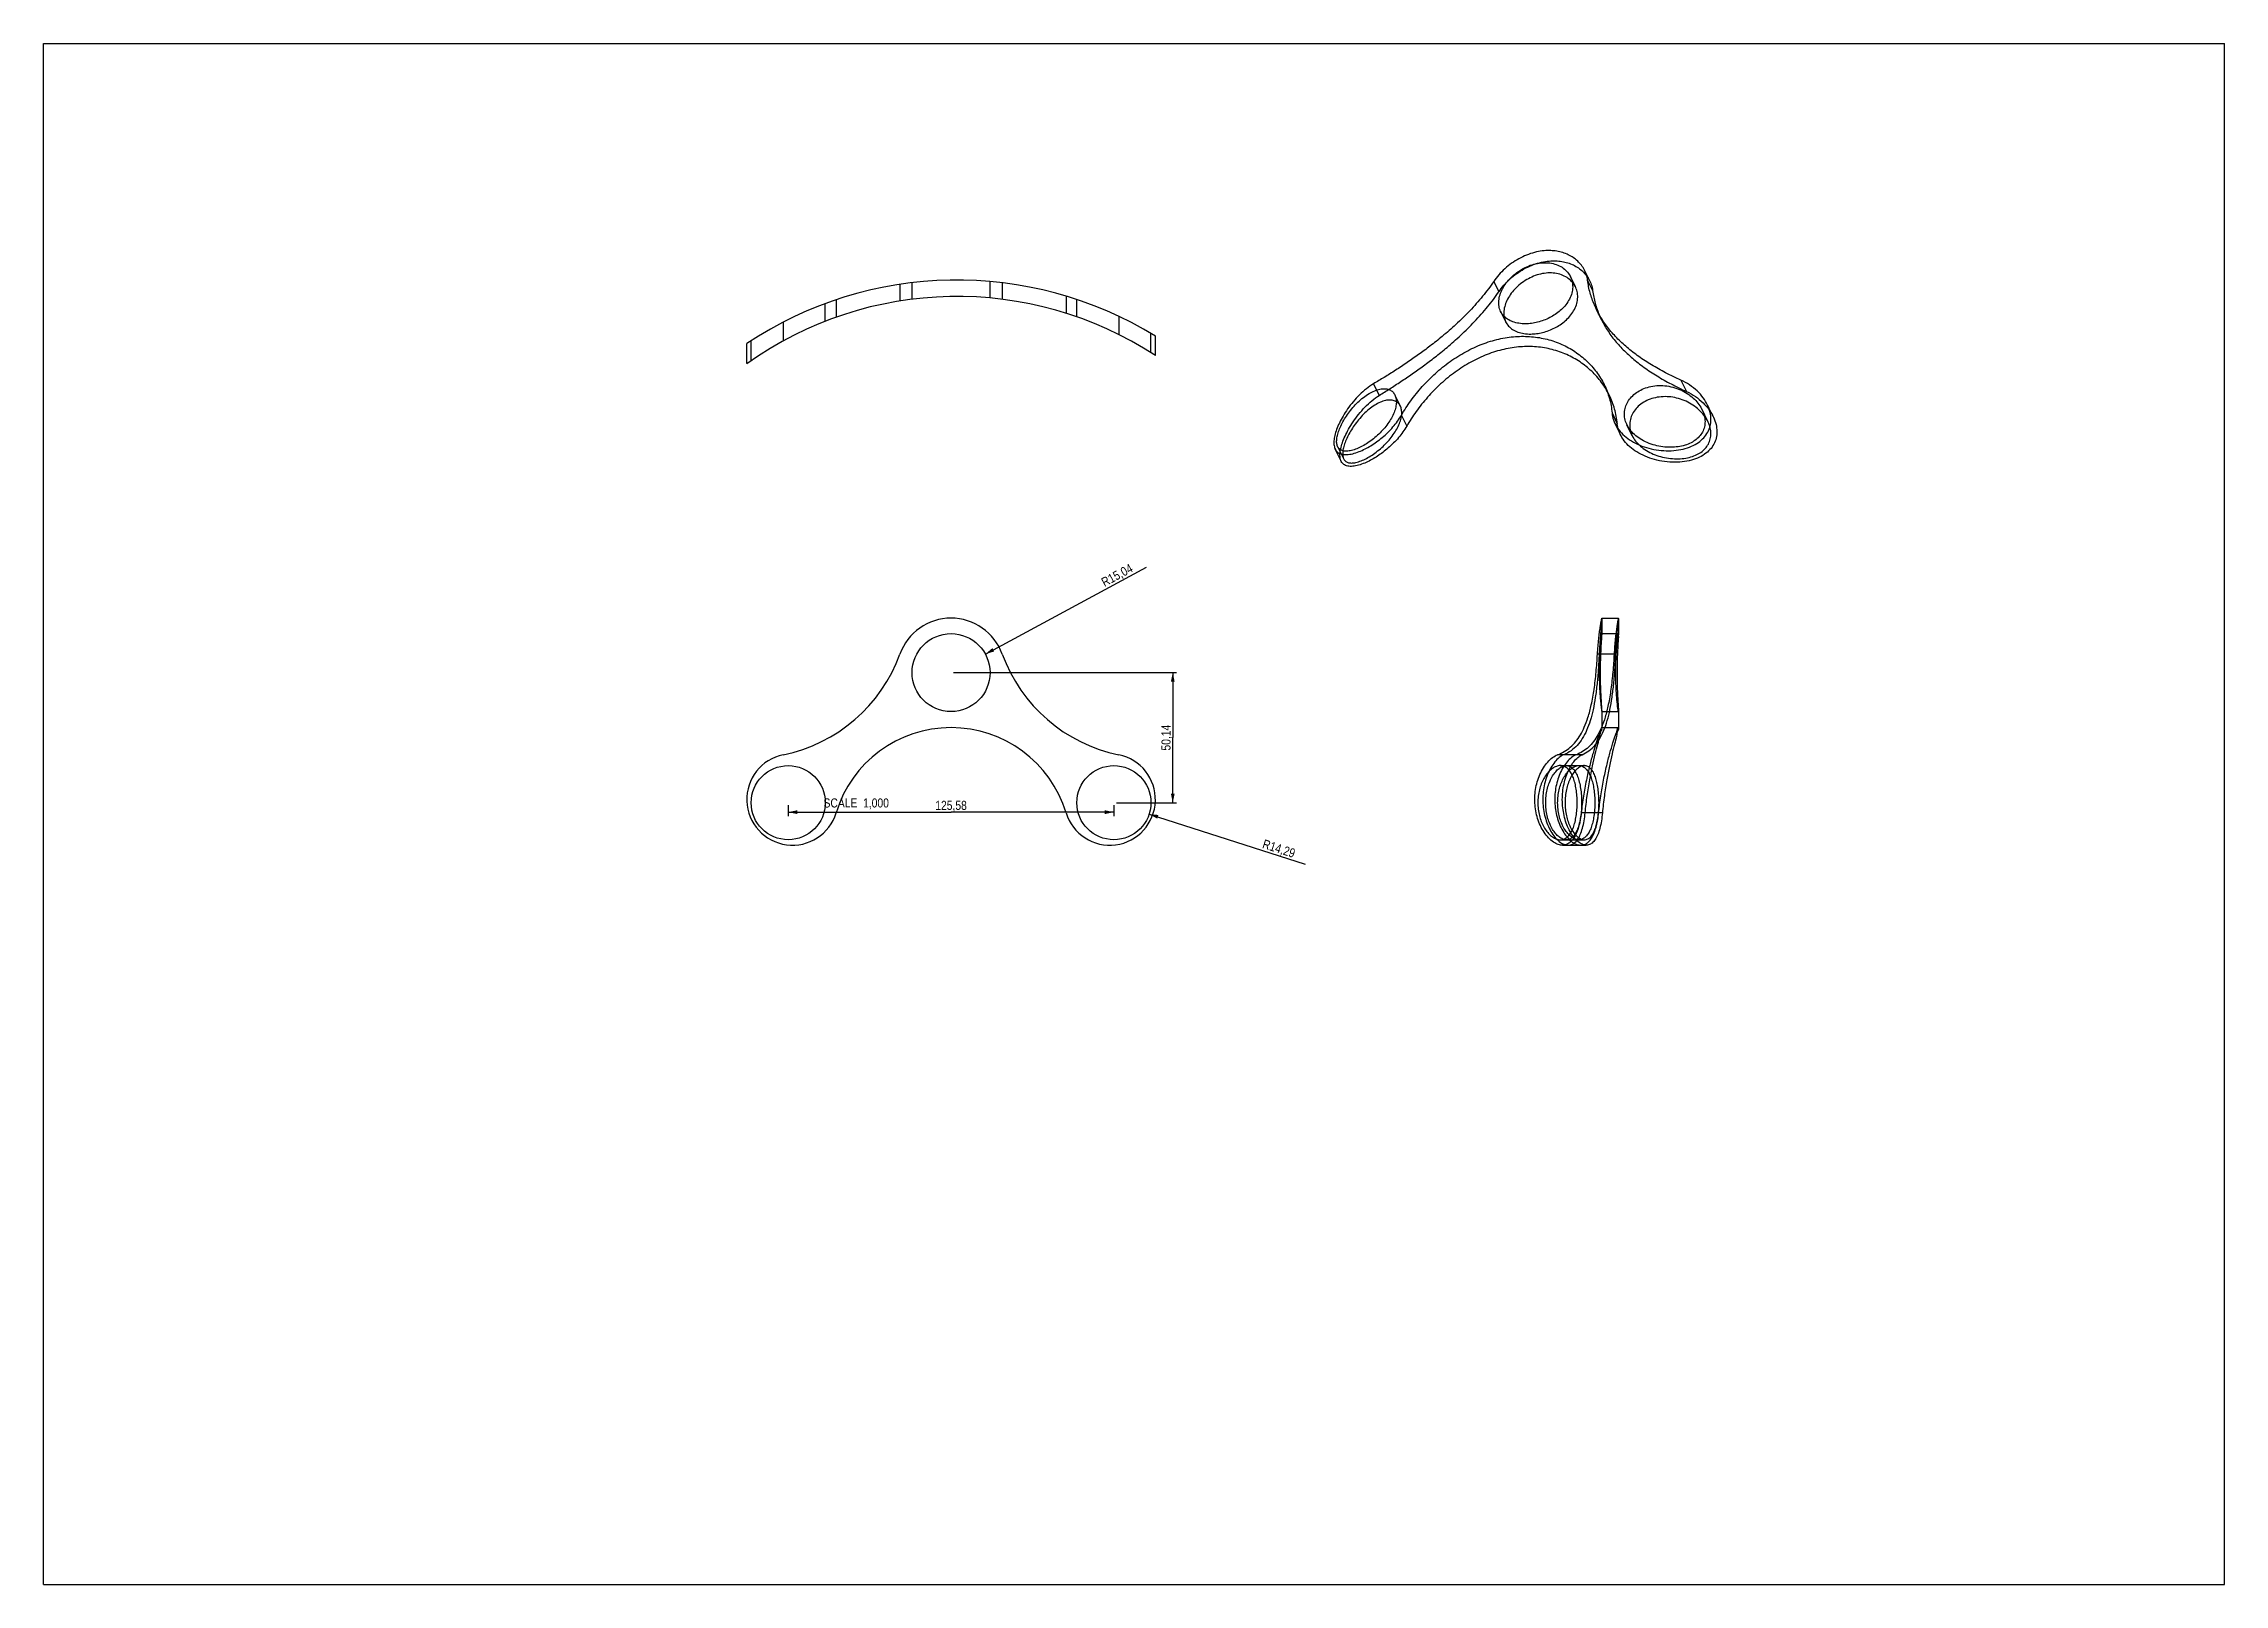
# Model space of a CAD drawing. Header units: millimetres. Extents: x 0 to 841, y 0 to 594.
import ezdxf

# ---------------------------------------------------------------- set-up
doc = ezdxf.new("R2010")
doc.units = ezdxf.units.MM
doc.header["$LTSCALE"] = 46.255
doc.layers.get('0').update_dxf_attribs({"linetype": 'CONTINUOUS'})
doc.layers.add('02___PRT_ALL_AXES', color=7, linetype='CONTINUOUS')
doc.styles.get("Standard").update_dxf_attribs({"font": 'txt', "width": 0.85})
doc.dimstyles.new('DIMSTYLE_1', dxfattribs={"dimtxt": 3.5, "dimasz": 3.5, "dimexe": 0.18, "dimexo": 0.0625, "dimgap": 0.09, "dimtad": 1, "dimdsep": 46, "dimtxsty": 'STANDARD', "dimblk": '_FILLED', "dimblk1": '_FILLED', "dimblk2": '_FILLED', "dimcen": 0.09, "dimadec": 0, "dimazin": 0, "dimtp": 0.01, "dimtm": 0.01, "dimtfac": 1, "dimtofl": 0, "dimtmove": 0, "dimatfit": 3, "dimldrblk": '_FILLED', "dimfxl": 1, "dimtolj": 1, "dimarcsym": 0})
doc.dimstyles.new('DIMSTYLE_2', dxfattribs={"dimtxt": 3.5, "dimasz": 3.5, "dimexe": 0.18, "dimexo": 0.0625, "dimgap": 0.09, "dimtad": 1, "dimdsep": 46, "dimtxsty": 'STANDARD', "dimblk": '_FILLED', "dimblk1": '_FILLED', "dimblk2": '_FILLED', "dimcen": 0.09, "dimadec": 0, "dimazin": 0, "dimtp": 0.01, "dimtm": 0.01, "dimtfac": 1, "dimtofl": 0, "dimtmove": 0, "dimatfit": 3, "dimldrblk": '_FILLED', "dimfxl": 1, "dimtolj": 1, "dimarcsym": 0})

# ---------------------------------------------------------------- blocks, each defined once
blk = doc.blocks.new('_FILLED')
at = {"color": 0, "linetype": 'BYBLOCK'}
blk.add_solid([(0, 0), (-1, 0.21), (-1, -0.21)], dxfattribs=at)
blk = doc.blocks.new('*D0')
at = {"color": 2, "linetype": 'CONTINUOUS'}
for p, q in [((287.16, 300.36), (287.16, 296.21)), ((287.16, 297.71), (349.95, 297.71)), ((412.74, 297.71), (349.95, 297.71)), ((412.74, 300.36), (412.74, 296.21))]:
    blk.add_line(p, q, dxfattribs=at)
at = {"color": 2, "linetype": 'CONTINUOUS', "xscale": 3.5, "yscale": 3.5, "zscale": 3.5, "rotation": 180}
blk.add_blockref('_FILLED', (287.16, 297.71), dxfattribs=at)
at = {"color": 2, "linetype": 'CONTINUOUS', "xscale": 3.5, "yscale": 3.5, "zscale": 3.5}
blk.add_blockref('_FILLED', (412.74, 297.71), dxfattribs=at)
at = {"color": 2, "linetype": 'CONTINUOUS', "insert": (349.95, 302.08), "char_height": 3.5, "width": 17.85, "attachment_point": 2, "line_spacing_factor": 0.9}
blk.add_mtext('125,58', dxfattribs=at)
blk = doc.blocks.new('*D1')
at = {"color": 2, "linetype": 'CONTINUOUS'}
for p, q in [((350.95, 351.5), (436.95, 351.5)), ((435.45, 351.5), (435.45, 326.43)), ((435.45, 301.36), (435.45, 326.43)), ((413.74, 301.36), (436.95, 301.36))]:
    blk.add_line(p, q, dxfattribs=at)
at = {"color": 2, "linetype": 'CONTINUOUS', "xscale": 3.5, "yscale": 3.5, "zscale": 3.5}
for p, rotation in [((435.45, 351.5), 90), ((435.45, 301.36), 270)]:
    blk.add_blockref('_FILLED', p, dxfattribs=dict(at, rotation=rotation))
at = {"color": 2, "linetype": 'CONTINUOUS', "insert": (431.08, 326.43), "char_height": 3.5, "width": 14.875, "attachment_point": 2, "rotation": 90, "line_spacing_factor": 0.9}
blk.add_mtext('50,14', dxfattribs=at)
blk = doc.blocks.new('*D2')
at = {"color": 2, "linetype": 'CONTINUOUS'}
blk.add_line((363.18, 358.66), (425.27, 392.22), dxfattribs=at)
at = {"color": 2, "linetype": 'CONTINUOUS', "xscale": 3.5, "yscale": 3.5, "zscale": 3.5, "rotation": 208.3922191084}
blk.add_blockref('_FILLED', (363.18, 358.66), dxfattribs=at)
at = {"color": 2, "linetype": 'CONTINUOUS', "insert": (407.48, 387.58), "char_height": 3.5, "width": 17.85, "attachment_point": 1, "rotation": 28.39222, "line_spacing_factor": 0.9}
blk.add_mtext('R15,04', dxfattribs=at)
blk = doc.blocks.new('*D3')
at = {"color": 2, "linetype": 'CONTINUOUS'}
blk.add_line((426.34, 296.99), (486.47, 277.68), dxfattribs=at)
at = {"color": 2, "linetype": 'CONTINUOUS', "xscale": 3.5, "yscale": 3.5, "zscale": 3.5, "rotation": 162.1924677315}
blk.add_blockref('_FILLED', (426.34, 296.99), dxfattribs=at)
at = {"color": 2, "linetype": 'CONTINUOUS', "insert": (470.81, 287.3), "char_height": 3.5, "width": 17.85, "attachment_point": 1, "rotation": 342.19247, "line_spacing_factor": 0.9}
blk.add_mtext('R14,29', dxfattribs=at)

msp = doc.modelspace()

# ---------------------------------------------------------------- linework, layer by layer
at = {"color": 7, "linetype": 'CONTINUOUS'}
for p, q in [((0, 0), (0, 594)), ((0, 594), (841, 594)), ((841, 0), (841, 594)), ((600.978, 372.347), (600.978, 366.313)), ((607.328, 372.347), (607.328, 366.313)), ((600.978, 336.646), (600.978, 330.148)), ((607.328, 336.646), (607.328, 330.148)), ((0, 0), (841, 0))]:
    msp.add_line(p, q, dxfattribs=at)
at = {"layer": '02___PRT_ALL_AXES', "color": 7, "linetype": 'CONTINUOUS'}
for p, q in [((596.229, 502.579), (594.281, 506.549)), ((330.202, 501.201), (330.202, 494.774)), ((334.907, 495.444), (334.907, 501.841)), ((364.987, 495.942), (364.987, 502.317)), ((369.69, 501.826), (369.69, 495.428)), ((394.301, 496.684), (394.301, 490.04)), ((559.246, 502.343), (561.207, 498.348)), ((590.743, 500.23), (588.801, 504.188)), ((595.428, 502.737), (597.379, 498.76)), ((301.447, 486.939), (301.447, 493.734)), ((305.619, 495.233), (305.619, 488.515)), ((398.447, 488.659), (398.447, 495.37)), ((414.663, 488.86), (414.663, 481.8)), ((563.864, 486.724), (561.917, 490.693)), ((600.783, 487.553), (598.817, 491.559)), ((272.867, 471.824), (272.867, 479.461)), ((285.257, 486.608), (285.257, 479.418)), ((427.027, 474.853), (427.027, 482.305)), ((428.749, 473.74), (428.749, 481.258)), ((271.171, 470.634), (271.171, 478.35)), ((512.904, 462.867), (515.098, 458.398)), ((631.408, 464.265), (633.562, 459.876)), ((523.211, 454.282), (521.123, 458.537)), ((603.843, 458.396), (601.841, 462.475)), ((643.822, 450.303), (641.564, 454.904)), ((523.611, 450.696), (525.66, 446.52)), ((604.849, 451.597), (606.876, 447.467)), ((608.059, 443.251), (606.021, 447.404)), ((612.669, 442.817), (610.61, 447.012)), ((641.803, 448.322), (639.557, 452.899)), ((500.396, 432.978), (498.089, 437.679)), ((501.362, 433.931), (499.063, 438.616)), ((600.956, 372.503), (607.307, 372.503)), ((600.959, 366.543), (607.31, 366.543)), ((606.282, 358.661), (599.229, 358.654)), ((600.959, 336.463), (607.31, 336.463)), ((600.92, 330.301), (607.273, 330.301)), ((593.315, 319.837), (583.873, 319.839)), ((584.893, 315.653), (594.208, 315.653)), ((601.14, 297.456), (592.97, 297.457)), ((584.893, 287.073), (594.208, 287.073)), ((585.723, 284.982), (594.908, 284.98))]:
    msp.add_line(p, q, dxfattribs=at)
for centre, radius in [((349.947, 351.503), 15.04), ((287.157, 301.363), 14.29), ((412.737, 301.363), 14.29)]:
    msp.add_circle(centre, radius, dxfattribs=at)
for centre, radius, start, end in [((352.238, 356.823), 139.7, 56.799554, 125.459732), ((352.238, 356.823), 146.05, 58.414564, 123.691872), ((349.947, 351.503), 21, 19.927141, 160.091916), ((273.114, 379.329), 60.716, 281.536133, 340.091916), ((426.811, 379.369), 60.759, 199.927141, 258.466694), ((349.96, 283.948), 46.353, 16.942504, 163.055454), ((288.778, 302.589), 17.606, 101.536133, 343.055454), ((411.143, 302.586), 17.606, 196.942504, 78.466694)]:
    msp.add_arc(centre, radius, start, end, dxfattribs=at)
for points, knots in [([(595.428, 502.737), (595.323, 503.548), (594.963, 505.096), (594.011, 507.206), (592.753, 509.023), (591.235, 510.57), (589.474, 511.865), (587.479, 512.904), (585.287, 513.661), (582.983, 514.112), (580.522, 514.273), (577.821, 514.112), (574.875, 513.541), (571.849, 512.533), (568.897, 511.128), (566.086, 509.358), (563.485, 507.266), (561.176, 504.926), (559.844, 503.217), (559.246, 502.343)], [0, 0, 0, 0, 0.053477, 0.103161, 0.1505849, 0.1972804, 0.2443202, 0.2930109, 0.343892, 0.3955012, 0.446079, 0.5048242, 0.5720374, 0.6418273, 0.7128823, 0.7854028, 0.8586379, 0.9307548, 1, 1, 1, 1]), ([(571.557, 485.988), (570.685, 485.979), (569, 486.085), (566.629, 486.66), (564.582, 487.639), (562.942, 489.009), (561.787, 490.731), (561.175, 492.733), (561.117, 494.926), (561.597, 497.224), (562.583, 499.547), (564.035, 501.811), (565.899, 503.93), (568.113, 505.817), (570.6, 507.394), (573.274, 508.589), (576.039, 509.347), (577.917, 509.541), (578.838, 509.551)], [0, 0, 0, 0, 0.0647639, 0.1249186, 0.1803375, 0.232005, 0.28184, 0.3322869, 0.3855959, 0.443188, 0.5055139, 0.5721968, 0.6422887, 0.7145781, 0.7877328, 0.8604447, 0.9315493, 1, 1, 1, 1]), ([(561.207, 498.348), (561.803, 499.224), (563.134, 500.938), (565.44, 503.285), (568.038, 505.385), (570.845, 507.163), (573.794, 508.576), (576.817, 509.588), (579.762, 510.163), (582.463, 510.326), (584.923, 510.164), (587.227, 509.713), (589.419, 508.953), (591.415, 507.91), (593.178, 506.611), (594.698, 505.059), (595.958, 503.239), (596.913, 501.124), (597.274, 499.572), (597.379, 498.76)], [0, 0, 0, 0, 0.0692811, 0.1414222, 0.2146568, 0.2871475, 0.3581486, 0.4278678, 0.4950026, 0.5536766, 0.6042062, 0.655782, 0.7066538, 0.7553619, 0.8024419, 0.8491958, 0.8966914, 0.9464526, 1, 1, 1, 1]), ([(580.775, 505.603), (579.855, 505.593), (577.977, 505.398), (575.214, 504.635), (572.542, 503.435), (570.058, 501.853), (567.847, 499.961), (565.984, 497.838), (564.534, 495.572), (563.549, 493.248), (563.069, 490.951), (563.124, 488.761), (563.735, 486.762), (564.887, 485.045), (566.524, 483.681), (568.569, 482.706), (570.939, 482.135), (572.623, 482.031), (573.494, 482.041)], [0, 0, 0, 0, 0.0684767, 0.1396077, 0.2123558, 0.2855625, 0.3579206, 0.4280925, 0.4948548, 0.557238, 0.6148449, 0.6681141, 0.7184707, 0.76819, 0.8197499, 0.8750953, 0.9352223, 1, 1, 1, 1]), ([(578.838, 509.551), (579.736, 509.56), (581.489, 509.421), (583.952, 508.706), (586.077, 507.528), (587.78, 505.942), (588.989, 504.024), (589.65, 501.858), (589.731, 499.543), (589.228, 497.177), (588.177, 494.891), (586.693, 492.827), (584.927, 491.053), (582.968, 489.558), (580.838, 488.307), (578.56, 487.301), (576.2, 486.562), (573.856, 486.111), (572.304, 485.996), (571.557, 485.988)], [0, 0, 0, 0, 0.0655096, 0.1272283, 0.1856828, 0.2410182, 0.2951229, 0.3490828, 0.4042288, 0.4621839, 0.5238795, 0.5863268, 0.6465981, 0.7057544, 0.7655151, 0.8263116, 0.8869041, 0.9454659, 1, 1, 1, 1]), ([(573.494, 482.041), (574.242, 482.049), (575.793, 482.164), (578.136, 482.614), (580.497, 483.351), (582.775, 484.354), (584.907, 485.602), (586.867, 487.094), (588.634, 488.864), (590.12, 490.926), (591.172, 493.212), (591.675, 495.579), (591.593, 497.896), (590.931, 500.066), (589.721, 501.987), (588.016, 503.576), (585.89, 504.757), (583.426, 505.474), (581.674, 505.613), (580.775, 505.603)], [0, 0, 0, 0, 0.0545083, 0.1130442, 0.1736109, 0.2343771, 0.2941003, 0.3532085, 0.4134277, 0.4758295, 0.5375055, 0.5954735, 0.6506671, 0.7047011, 0.7588903, 0.8142983, 0.8727961, 0.9345191, 1, 1, 1, 1]), ([(559.246, 502.343), (557.902, 500.376), (554.951, 496.458), (550.035, 490.923), (544.787, 485.787), (539.631, 481.29), (534.812, 477.452), (530.287, 474.098), (525.857, 471.012), (521.437, 468.098), (517.12, 465.389), (514.281, 463.681), (512.904, 462.867)], [0, 0, 0, 0, 0.1164971, 0.2395602, 0.3617132, 0.4753446, 0.5739695, 0.6629193, 0.7507643, 0.837964, 0.9218033, 1, 1, 1, 1]), ([(515.098, 458.398), (516.443, 459.234), (519.223, 460.983), (523.461, 463.739), (527.814, 466.69), (532.195, 469.81), (536.691, 473.198), (541.499, 477.076), (546.661, 481.618), (551.931, 486.807), (556.88, 492.4), (559.853, 496.36), (561.207, 498.348)], [0, 0, 0, 0, 0.0773588, 0.1603695, 0.2468421, 0.3341341, 0.4229513, 0.5216673, 0.6356758, 0.7585637, 0.8825393, 1, 1, 1, 1]), ([(631.408, 464.265), (629.424, 465.151), (625.591, 466.986), (620.148, 470.018), (615.16, 473.273), (610.647, 476.761), (606.633, 480.495), (603.152, 484.48), (600.242, 488.714), (597.943, 493.187), (596.291, 497.873), (595.639, 501.108), (595.428, 502.737)], [0, 0, 0, 0, 0.1183956, 0.2313256, 0.3392126, 0.4425095, 0.5417007, 0.637363, 0.7301637, 0.8209103, 0.9105318, 1, 1, 1, 1]), ([(597.379, 498.76), (597.593, 497.122), (598.251, 493.869), (599.918, 489.158), (602.236, 484.659), (605.167, 480.398), (608.67, 476.383), (612.705, 472.615), (617.24, 469.085), (622.25, 465.778), (627.718, 462.68), (631.568, 460.792), (633.562, 459.876)], [0, 0, 0, 0, 0.0893045, 0.1787984, 0.2694531, 0.3621923, 0.4578195, 0.5570008, 0.6603142, 0.7682678, 0.881338, 1, 1, 1, 1]), ([(523.611, 450.696), (524.727, 452.621), (527.231, 456.455), (531.618, 461.891), (536.677, 466.983), (542.283, 471.513), (548.313, 475.315), (554.625, 478.255), (561.086, 480.241), (567.511, 481.217), (573.792, 481.19), (579.809, 480.186), (585.466, 478.234), (590.611, 475.414), (595.14, 471.813), (598.954, 467.526), (601.952, 462.643), (604.02, 457.287), (604.698, 453.505), (604.849, 451.597)], [0, 0, 0, 0, 0.0617378, 0.1268224, 0.1935086, 0.26052, 0.3264024, 0.3908103, 0.4531799, 0.51331, 0.5704508, 0.6267462, 0.6818161, 0.7357334, 0.7887674, 0.8415791, 0.8941581, 0.9469025, 1, 1, 1, 1]), ([(606.876, 447.467), (606.722, 449.381), (606.035, 453.182), (603.953, 458.565), (600.939, 463.48), (597.109, 467.799), (592.567, 471.425), (587.413, 474.266), (581.747, 476.233), (575.726, 477.244), (569.449, 477.268), (563.035, 476.283), (556.59, 474.279), (550.291, 471.313), (544.274, 467.476), (538.68, 462.904), (533.636, 457.771), (529.266, 452.302), (526.772, 448.45), (525.66, 446.52)], [0, 0, 0, 0, 0.0531851, 0.1061333, 0.1589556, 0.2119811, 0.2651415, 0.3191019, 0.3741692, 0.4303999, 0.487374, 0.5472419, 0.6093606, 0.6736115, 0.739438, 0.8064704, 0.8732115, 0.9383277, 1, 1, 1, 1]), ([(512.904, 462.867), (511.932, 462.292), (510.027, 460.964), (507.4, 458.626), (504.993, 456.008), (502.884, 453.258), (501.111, 450.503), (499.695, 447.848), (498.629, 445.343), (497.914, 443.028), (497.558, 440.929), (497.589, 439.074), (498.068, 437.483), (499.118, 436.257), (500.708, 435.588), (502.688, 435.484), (504.938, 435.87), (507.297, 436.654), (509.626, 437.718), (511.877, 438.987), (514.092, 440.463), (516.283, 442.161), (518.41, 444.079), (520.389, 446.168), (522.146, 448.369), (523.159, 449.916), (523.611, 450.696)], [0, 0, 0, 0, 0.0539993, 0.110555, 0.1677496, 0.2237046, 0.2759622, 0.3241541, 0.3672942, 0.4058955, 0.4396827, 0.4686034, 0.4939125, 0.5174755, 0.5431892, 0.5740264, 0.6110355, 0.6517199, 0.6925157, 0.733207, 0.77508, 0.8196038, 0.8655639, 0.9118062, 0.9569348, 1, 1, 1, 1]), ([(604.849, 451.597), (604.921, 450.686), (605.307, 448.828), (606.567, 446.202), (608.461, 443.796), (610.915, 441.675), (613.87, 439.88), (617.252, 438.463), (620.948, 437.484), (624.792, 436.996), (628.614, 437.028), (632.21, 437.582), (635.43, 438.626), (638.148, 440.105), (640.305, 441.959), (641.864, 444.13), (642.799, 446.557), (643.101, 449.183), (642.754, 451.943), (641.741, 454.778), (640.055, 457.575), (637.719, 460.205), (634.809, 462.516), (632.583, 463.74), (631.408, 464.265)], [0, 0, 0, 0, 0.038488, 0.0789495, 0.1215652, 0.1664916, 0.2148169, 0.2665545, 0.3203377, 0.3753379, 0.4292118, 0.480725, 0.5279704, 0.5710355, 0.6101484, 0.6467239, 0.6824258, 0.7184604, 0.7569201, 0.7985201, 0.8442929, 0.8936142, 0.9458306, 1, 1, 1, 1]), ([(506.43, 437.799), (505.76, 437.53), (504.491, 437.103), (502.669, 436.809), (501.119, 436.921), (499.887, 437.47), (499.061, 438.438), (498.658, 439.718), (498.618, 441.262), (498.922, 443.052), (499.556, 445.049), (500.497, 447.178), (501.714, 449.372), (503.179, 451.567), (504.88, 453.719), (506.798, 455.758), (508.886, 457.589), (511.062, 459.102), (512.59, 459.882), (513.348, 460.187)], [0, 0, 0, 0, 0.0607158, 0.1121796, 0.154426, 0.189753, 0.2225707, 0.2582234, 0.3004858, 0.3514769, 0.4102576, 0.4763949, 0.546958, 0.6210728, 0.6981377, 0.7775254, 0.8562711, 0.9312978, 1, 1, 1, 1]), ([(525.66, 446.52), (525.215, 445.748), (524.228, 444.225), (522.532, 442.063), (520.64, 440.016), (518.612, 438.124), (516.521, 436.431), (514.41, 434.944), (512.27, 433.643), (510.045, 432.513), (507.745, 431.605), (505.485, 431.04), (503.433, 430.937), (501.718, 431.402), (500.526, 432.503), (499.964, 434.032), (499.879, 435.836), (500.188, 437.904), (500.859, 440.208), (501.883, 442.729), (503.26, 445.428), (505.003, 448.262), (507.1, 451.126), (509.515, 453.881), (512.17, 456.362), (514.105, 457.781), (515.098, 458.398)], [0, 0, 0, 0, 0.0426503, 0.0866584, 0.1313787, 0.1759125, 0.2192727, 0.2600415, 0.2993821, 0.3390204, 0.3793116, 0.4174869, 0.4500114, 0.4767724, 0.5001716, 0.5246384, 0.5527315, 0.5858637, 0.6242361, 0.667343, 0.7158908, 0.7690422, 0.8264237, 0.8855417, 0.9440936, 1, 1, 1, 1]), ([(515.524, 455.753), (514.767, 455.427), (513.243, 454.601), (511.081, 453.022), (509.014, 451.129), (507.121, 449.037), (505.446, 446.846), (504.007, 444.627), (502.812, 442.423), (501.885, 440.297), (501.255, 438.314), (500.946, 436.547), (500.968, 435.032), (501.345, 433.782), (502.145, 432.844), (503.355, 432.336), (504.88, 432.273), (506.683, 432.619), (507.94, 433.079), (508.606, 433.365)], [0, 0, 0, 0, 0.0695418, 0.1455813, 0.2253793, 0.3056416, 0.3833434, 0.4578127, 0.5285502, 0.5946637, 0.6532095, 0.7037755, 0.7453744, 0.7800687, 0.811729, 0.845957, 0.8875216, 0.9388488, 1, 1, 1, 1]), ([(513.348, 460.187), (513.986, 460.444), (515.232, 460.839), (517.074, 461.029), (518.714, 460.761), (520.059, 460.031), (521.027, 458.894), (521.585, 457.435), (521.736, 455.71), (521.477, 453.774), (520.815, 451.693), (519.782, 449.558), (518.426, 447.438), (516.8, 445.392), (514.942, 443.45), (512.905, 441.662), (510.761, 440.087), (508.608, 438.785), (507.144, 438.087), (506.43, 437.799)], [0, 0, 0, 0, 0.0569969, 0.1075444, 0.1520845, 0.1925368, 0.2316224, 0.2731538, 0.3198442, 0.3736691, 0.4338399, 0.4999955, 0.5695402, 0.6418795, 0.7161282, 0.791855, 0.8660494, 0.9361898, 1, 1, 1, 1]), ([(508.606, 433.365), (509.314, 433.67), (510.763, 434.4), (512.898, 435.744), (515.025, 437.356), (517.047, 439.172), (518.892, 441.135), (520.506, 443.196), (521.856, 445.326), (522.886, 447.467), (523.549, 449.549), (523.811, 451.479), (523.666, 453.191), (523.118, 454.632), (522.163, 455.747), (520.83, 456.448), (519.206, 456.68), (517.383, 456.447), (516.154, 456.024), (515.524, 455.753)], [0, 0, 0, 0, 0.0639828, 0.1344788, 0.2091449, 0.2853194, 0.359894, 0.43249, 0.5023405, 0.5688285, 0.629219, 0.6830592, 0.7294852, 0.7704989, 0.8089323, 0.848735, 0.8927767, 0.9430452, 1, 1, 1, 1]), ([(633.562, 459.876), (634.754, 459.328), (637.012, 458.056), (639.957, 455.674), (642.316, 452.983), (644.015, 450.141), (645.035, 447.284), (645.389, 444.521), (645.098, 441.907), (644.178, 439.5), (642.634, 437.354), (640.488, 435.529), (637.771, 434.082), (634.536, 433.073), (630.907, 432.56), (627.041, 432.575), (623.15, 433.113), (619.409, 434.143), (615.991, 435.605), (613.007, 437.44), (610.529, 439.595), (608.615, 442.03), (607.342, 444.679), (606.95, 446.55), (606.876, 447.467)], [0, 0, 0, 0, 0.0548184, 0.1076461, 0.1574766, 0.2035288, 0.2451291, 0.2833134, 0.3188525, 0.3539057, 0.3897485, 0.4280978, 0.4705555, 0.5174509, 0.5689385, 0.6230347, 0.6783894, 0.7325518, 0.7846078, 0.8331662, 0.878284, 0.9210844, 0.9615916, 1, 1, 1, 1]), ([(621.431, 439.156), (620.408, 439.429), (618.437, 440.103), (615.747, 441.496), (613.476, 443.189), (611.695, 445.104), (610.429, 447.186), (609.696, 449.394), (609.529, 451.656), (609.931, 453.881), (610.878, 455.987), (612.333, 457.896), (614.24, 459.531), (616.535, 460.832), (619.179, 461.753), (622.115, 462.228), (625.231, 462.195), (627.319, 461.818), (628.349, 461.543)], [0, 0, 0, 0, 0.0745833, 0.1461658, 0.212591, 0.2731362, 0.329322, 0.3829459, 0.4355034, 0.4874128, 0.5406028, 0.5966902, 0.6551471, 0.7163741, 0.7814753, 0.8513436, 0.9248485, 1, 1, 1, 1]), ([(630.488, 457.186), (629.532, 457.453), (627.559, 457.848), (624.548, 457.968), (621.595, 457.589), (618.871, 456.734), (616.48, 455.461), (614.487, 453.826), (612.962, 451.883), (611.974, 449.717), (611.568, 447.419), (611.77, 445.084), (612.567, 442.816), (613.918, 440.683), (615.788, 438.742), (618.107, 437.063), (620.737, 435.72), (622.616, 435.065), (623.569, 434.798)], [0, 0, 0, 0, 0.0695181, 0.1403507, 0.210288, 0.2771021, 0.3392838, 0.3989937, 0.4564315, 0.510887, 0.5641001, 0.6181476, 0.6733134, 0.730931, 0.793754, 0.8610272, 0.9306433, 1, 1, 1, 1]), ([(628.349, 461.543), (629.327, 461.282), (631.232, 460.61), (633.859, 459.193), (636.147, 457.444), (638.012, 455.464), (639.413, 453.344), (640.338, 451.15), (640.77, 448.923), (640.676, 446.732), (640.039, 444.663), (638.888, 442.821), (637.284, 441.264), (635.294, 440.018), (632.948, 439.091), (630.291, 438.51), (627.403, 438.307), (624.406, 438.501), (622.413, 438.893), (621.431, 439.156)], [0, 0, 0, 0, 0.0691899, 0.1375191, 0.2033337, 0.2653347, 0.3226428, 0.3762363, 0.4271198, 0.4765537, 0.5247167, 0.5735422, 0.6234934, 0.6762548, 0.7331224, 0.7952127, 0.8615293, 0.9304822, 1, 1, 1, 1]), ([(623.569, 434.798), (624.565, 434.52), (626.584, 434.095), (629.618, 433.858), (632.536, 434.021), (635.213, 434.567), (637.57, 435.462), (639.564, 436.68), (641.167, 438.213), (642.316, 440.038), (642.949, 442.097), (643.038, 444.288), (642.602, 446.524), (641.674, 448.739), (640.264, 450.894), (638.385, 452.92), (636.073, 454.725), (633.414, 456.2), (631.48, 456.908), (630.488, 457.186)], [0, 0, 0, 0, 0.0701547, 0.1395083, 0.2059442, 0.2678079, 0.3241697, 0.3762024, 0.4253447, 0.4733756, 0.5208788, 0.5698887, 0.6206077, 0.6742637, 0.73189, 0.7944244, 0.8609543, 0.9300544, 1, 1, 1, 1]), ([(599.229, 358.654), (599.288, 359.669), (599.425, 361.62), (599.688, 364.393), (599.972, 366.826), (600.264, 368.873), (600.495, 370.422), (600.749, 371.616), (600.802, 372.124), (600.988, 372.592), (600.969, 372.081), (600.933, 371.673), (600.84, 370.691), (600.717, 369.507), (600.563, 367.971), (600.391, 366.146), (600.208, 363.983), (600.028, 361.453), (599.928, 359.637), (599.884, 358.661)], [0, 0, 0, 0, 0.109423, 0.2106202, 0.2997582, 0.3738094, 0.4315737, 0.4726318, 0.4958247, 0.5016079, 0.5090782, 0.5291109, 0.5620295, 0.6063232, 0.6611347, 0.7268716, 0.8041928, 0.8947378, 1, 1, 1, 1]), ([(606.282, 358.661), (606.324, 359.637), (606.419, 361.453), (606.592, 363.982), (606.766, 366.146), (606.931, 367.971), (607.079, 369.508), (607.197, 370.692), (607.285, 371.674), (607.32, 372.081), (607.338, 372.593), (607.159, 372.122), (607.109, 371.616), (606.865, 370.421), (606.645, 368.871), (606.366, 366.824), (606.095, 364.391), (605.843, 361.618), (605.712, 359.668), (605.656, 358.654)], [0, 0, 0, 0, 0.105289, 0.1958687, 0.2732235, 0.3389862, 0.3938121, 0.4381109, 0.4710291, 0.4910579, 0.498518, 0.5042753, 0.5274496, 0.5684867, 0.6262313, 0.7002672, 0.7893933, 0.8905821, 1, 1, 1, 1]), ([(600.959, 366.543), (600.859, 366.543), (600.923, 365.941), (600.668, 365.301), (600.57, 363.815), (600.351, 362.016), (600.179, 359.751), (600.023, 357.19), (599.923, 354.402), (599.887, 351.502), (599.923, 348.603), (600.023, 345.815), (600.179, 343.254), (600.351, 340.989), (600.57, 339.191), (600.668, 337.705), (600.923, 337.066), (600.86, 336.463), (600.959, 336.463)], [0, 0, 0, 0, 0.0099197, 0.0386495, 0.0850668, 0.1473192, 0.2229882, 0.309206, 0.4027479, 0.500033, 0.5973203, 0.6908663, 0.7770846, 0.8527449, 0.9149807, 0.9613788, 0.9900923, 1, 1, 1, 1]), ([(600.959, 336.463), (601.023, 336.463), (600.913, 336.881), (600.993, 337.321), (600.869, 338.39), (600.807, 339.693), (600.694, 341.373), (600.591, 343.356), (600.49, 345.7), (600.417, 348.376), (600.386, 351.268), (600.408, 354.195), (600.481, 357.009), (600.583, 359.598), (600.721, 361.896), (600.8, 363.726), (600.991, 365.258), (600.862, 365.905), (601.06, 366.543), (600.959, 366.543)], [0, 0, 0, 0, 0.0063544, 0.0260745, 0.0591664, 0.1043666, 0.1599305, 0.2254668, 0.3027394, 0.393439, 0.4923041, 0.5907835, 0.6851733, 0.7725592, 0.8494809, 0.9126907, 0.9604209, 0.9899409, 1, 1, 1, 1]), ([(607.31, 336.463), (607.211, 336.463), (607.281, 337.067), (607.028, 337.705), (606.939, 339.191), (606.728, 340.989), (606.564, 343.254), (606.414, 345.815), (606.319, 348.603), (606.285, 351.502), (606.319, 354.402), (606.414, 357.19), (606.564, 359.751), (606.728, 362.016), (606.939, 363.815), (607.028, 365.301), (607.281, 365.94), (607.211, 366.543), (607.31, 366.543)], [0, 0, 0, 0, 0.0098794, 0.0385684, 0.0849486, 0.1471791, 0.2228486, 0.3090869, 0.4026556, 0.4999667, 0.5972761, 0.6908416, 0.7770801, 0.8527585, 0.9150051, 0.9614038, 0.9901087, 1, 1, 1, 1]), ([(607.31, 366.543), (607.411, 366.543), (607.211, 365.905), (607.344, 365.258), (607.156, 363.727), (607.083, 361.897), (606.95, 359.599), (606.852, 357.011), (606.783, 354.198), (606.762, 351.271), (606.791, 348.38), (606.862, 345.703), (606.958, 343.359), (607.056, 341.375), (607.165, 339.695), (607.222, 338.391), (607.345, 337.321), (607.262, 336.882), (607.374, 336.463), (607.31, 336.463)], [0, 0, 0, 0, 0.0100594, 0.0395786, 0.0872992, 0.1504921, 0.2273923, 0.3147552, 0.4091205, 0.5075819, 0.6064427, 0.6971608, 0.7744605, 0.8400223, 0.895604, 0.9408178, 0.9739199, 0.9936468, 1, 1, 1, 1]), ([(583.873, 319.839), (584.755, 320.168), (586.487, 320.987), (588.854, 322.697), (590.941, 324.878), (592.734, 327.49), (594.311, 330.616), (595.742, 334.507), (597.003, 339.382), (598.023, 345.232), (598.766, 351.77), (599.095, 356.329), (599.229, 358.654)], [0, 0, 0, 0, 0.0641666, 0.1299275, 0.1980928, 0.2690369, 0.3452711, 0.436345, 0.5513132, 0.6882725, 0.8410938, 1, 1, 1, 1]), ([(599.884, 358.661), (599.793, 356.683), (599.579, 352.838), (599.109, 347.262), (598.467, 342.08), (597.622, 337.344), (596.54, 333.088), (595.187, 329.336), (593.527, 326.101), (591.512, 323.397), (589.096, 321.25), (587.229, 320.235), (586.255, 319.837)], [0, 0, 0, 0, 0.1376067, 0.2676803, 0.3888935, 0.5003975, 0.6019026, 0.693758, 0.7770671, 0.8537824, 0.9268172, 1, 1, 1, 1]), ([(605.656, 358.654), (605.529, 356.348), (605.218, 351.824), (604.516, 345.329), (603.554, 339.504), (602.365, 334.635), (601.013, 330.736), (599.52, 327.591), (597.818, 324.955), (595.832, 322.745), (593.572, 321.009), (591.908, 320.173), (591.063, 319.839)], [0, 0, 0, 0, 0.159095, 0.3123311, 0.4498768, 0.5655435, 0.6571621, 0.733704, 0.804795, 0.8725947, 0.9373813, 1, 1, 1, 1]), ([(593.315, 319.837), (594.245, 320.238), (596.03, 321.266), (598.323, 323.423), (600.237, 326.134), (601.815, 329.375), (603.101, 333.131), (604.13, 337.388), (604.934, 342.122), (605.544, 347.295), (605.991, 352.856), (606.196, 356.69), (606.282, 358.661)], [0, 0, 0, 0, 0.0710192, 0.1427885, 0.2189879, 0.3023439, 0.3946163, 0.4967547, 0.6089884, 0.7309438, 0.8617281, 1, 1, 1, 1]), ([(594.495, 297.456), (594.708, 299.666), (595.214, 303.903), (596.195, 309.92), (597.259, 315.275), (598.345, 319.888), (599.25, 323.692), (600.198, 326.658), (600.408, 328.671), (601.186, 329.816), (600.702, 330.504), (600.378, 328.497), (599.595, 327.296), (598.632, 323.988), (597.427, 320.234), (596.145, 315.413), (594.881, 309.92), (593.769, 303.849), (593.204, 299.624), (592.97, 297.457)], [0, 0, 0, 0, 0.0990135, 0.1901835, 0.2717232, 0.3425393, 0.4011588, 0.4469596, 0.4787771, 0.4955422, 0.4974614, 0.5123322, 0.543265, 0.5898261, 0.6508429, 0.7250936, 0.8099883, 0.902837, 1, 1, 1, 1]), ([(599.688, 297.457), (599.911, 299.626), (600.448, 303.85), (601.507, 309.921), (602.711, 315.409), (603.933, 320.227), (605.083, 323.978), (606.003, 327.293), (606.753, 328.488), (607.064, 330.508), (607.528, 329.809), (606.782, 328.674), (606.582, 326.654), (605.674, 323.689), (604.81, 319.883), (603.774, 315.271), (602.76, 309.918), (601.824, 303.902), (601.342, 299.667), (601.14, 297.456)], [0, 0, 0, 0, 0.0974068, 0.1902779, 0.2750761, 0.3491908, 0.4100945, 0.4565928, 0.4874972, 0.5023223, 0.5042266, 0.5210051, 0.5528126, 0.5986195, 0.6572435, 0.7280347, 0.809556, 0.9007783, 1, 1, 1, 1]), ([(592.97, 297.457), (592.877, 296.594), (592.647, 294.932), (592.145, 292.57), (591.498, 290.464), (590.71, 288.658), (589.794, 287.191), (588.751, 286.074), (587.555, 285.299), (586.127, 284.91), (584.435, 285.055), (582.585, 285.865), (580.719, 287.337), (578.985, 289.373), (577.498, 291.836), (576.335, 294.568), (575.527, 297.464), (575.082, 300.448), (575.006, 303.461), (575.295, 306.461), (575.948, 309.397), (576.966, 312.215), (578.319, 314.802), (579.957, 317.032), (581.789, 318.771), (583.179, 319.58), (583.873, 319.839)], [0, 0, 0, 0, 0.044758, 0.0863664, 0.1242868, 0.1580688, 0.1875984, 0.2129616, 0.2362075, 0.2601058, 0.287871, 0.3219711, 0.362671, 0.4092979, 0.4590273, 0.5103512, 0.5617881, 0.6135545, 0.6653726, 0.7166885, 0.7684878, 0.8199153, 0.8706103, 0.9184198, 0.961797, 1, 1, 1, 1]), ([(586.255, 319.837), (585.617, 319.576), (584.34, 318.761), (582.668, 317.03), (581.165, 314.801), (579.916, 312.201), (578.975, 309.353), (578.373, 306.373), (578.115, 303.319), (578.206, 300.254), (578.645, 297.225), (579.427, 294.302), (580.534, 291.573), (581.926, 289.147), (583.532, 287.162), (585.269, 285.733), (587.063, 284.955), (588.845, 284.953), (590.415, 285.759), (591.684, 287.194), (592.714, 289.149), (593.53, 291.58), (594.135, 294.402), (594.395, 296.411), (594.495, 297.456)], [0, 0, 0, 0, 0.0363713, 0.0787681, 0.1264395, 0.1778273, 0.2307014, 0.2845011, 0.3381157, 0.3922772, 0.4461472, 0.4994555, 0.5517636, 0.601299, 0.6467376, 0.6859507, 0.7191387, 0.7480162, 0.7769572, 0.8094976, 0.8477375, 0.8930539, 0.9445607, 1, 1, 1, 1]), ([(591.063, 319.839), (590.423, 319.586), (589.142, 318.802), (587.457, 317.132), (585.94, 314.984), (584.671, 312.478), (583.699, 309.728), (583.054, 306.846), (582.74, 303.889), (582.761, 300.911), (583.118, 297.957), (583.807, 295.082), (584.817, 292.365), (586.124, 289.893), (587.668, 287.798), (589.372, 286.199), (591.125, 285.207), (592.803, 284.884), (594.265, 285.169), (595.483, 285.899), (596.533, 287.001), (597.451, 288.475), (598.238, 290.316), (598.882, 292.475), (599.375, 294.89), (599.598, 296.583), (599.688, 297.457)], [0, 0, 0, 0, 0.0360344, 0.0774281, 0.1235426, 0.1731431, 0.2240558, 0.275858, 0.3274473, 0.3794423, 0.4314851, 0.4828996, 0.5339031, 0.5828731, 0.6288253, 0.6696193, 0.7043703, 0.7329062, 0.7571504, 0.7805992, 0.806142, 0.8361812, 0.8710721, 0.910646, 0.9539679, 1, 1, 1, 1]), ([(601.14, 297.456), (601.044, 296.413), (600.798, 294.407), (600.223, 291.592), (599.451, 289.167), (598.478, 287.216), (597.284, 285.781), (595.799, 284.96), (594.103, 284.949), (592.409, 285.716), (590.776, 287.124), (589.264, 289.087), (587.948, 291.497), (586.896, 294.223), (586.149, 297.156), (585.726, 300.204), (585.636, 303.293), (585.879, 306.372), (586.45, 309.371), (587.34, 312.226), (588.519, 314.822), (589.934, 317.041), (591.504, 318.76), (592.712, 319.576), (593.315, 319.837)], [0, 0, 0, 0, 0.0561171, 0.1081558, 0.1537714, 0.1921012, 0.224336, 0.2524284, 0.2800334, 0.3118608, 0.3499219, 0.3945988, 0.4439262, 0.4965852, 0.550745, 0.6057264, 0.6611594, 0.7160292, 0.7708706, 0.8243807, 0.8759094, 0.9232068, 0.9647992, 1, 1, 1, 1]), ([(584.893, 315.653), (584.379, 315.653), (583.286, 315.434), (581.754, 314.58), (580.32, 313.275), (579.045, 311.605), (577.971, 309.653), (577.126, 307.48), (576.534, 305.119), (576.228, 302.633), (576.228, 300.093), (576.535, 297.604), (577.128, 295.241), (577.974, 293.066), (579.048, 291.116), (580.322, 289.449), (581.755, 288.146), (583.286, 287.292), (584.379, 287.073), (584.893, 287.073)], [0, 0, 0, 0, 0.0425677, 0.0902717, 0.1438367, 0.2022263, 0.2636812, 0.3279317, 0.3950321, 0.4649165, 0.5350749, 0.6050465, 0.672279, 0.7365692, 0.7979682, 0.8562509, 0.9097481, 0.9574352, 1, 1, 1, 1]), ([(587.198, 287.073), (586.733, 287.073), (585.732, 287.293), (584.341, 288.139), (583.036, 289.428), (581.868, 291.085), (580.878, 293.031), (580.095, 295.209), (579.545, 297.582), (579.26, 300.085), (579.26, 302.643), (579.546, 305.148), (580.097, 307.523), (580.881, 309.702), (581.871, 311.647), (583.038, 313.301), (584.342, 314.589), (585.732, 315.434), (586.733, 315.653), (587.198, 315.653)], [0, 0, 0, 0, 0.0396097, 0.0849152, 0.1369361, 0.1948173, 0.2567389, 0.3223341, 0.3913774, 0.4636413, 0.5363395, 0.6086893, 0.6778581, 0.7434882, 0.8053558, 0.8631374, 0.9150996, 0.9603917, 1, 1, 1, 1]), ([(592.026, 287.073), (591.545, 287.073), (590.513, 287.291), (589.076, 288.138), (587.731, 289.43), (586.532, 291.088), (585.519, 293.035), (584.719, 295.212), (584.157, 297.585), (583.866, 300.086), (583.866, 302.64), (584.157, 305.139), (584.717, 307.509), (585.516, 309.686), (586.529, 311.634), (587.729, 313.294), (589.075, 314.588), (590.512, 315.435), (591.545, 315.653), (592.026, 315.653)], [0, 0, 0, 0, 0.0406756, 0.0867562, 0.1391684, 0.1970478, 0.2587032, 0.3238673, 0.392416, 0.4640409, 0.535977, 0.6075157, 0.6759378, 0.741067, 0.8027781, 0.8607588, 0.9132308, 0.9593239, 1, 1, 1, 1]), ([(584.893, 287.073), (585.35, 287.073), (586.3, 287.245), (587.59, 288.032), (588.694, 289.278), (589.602, 290.902), (590.325, 292.84), (590.869, 295.04), (591.239, 297.465), (591.426, 300.041), (591.426, 302.681), (591.239, 305.259), (590.87, 307.685), (590.325, 309.886), (589.603, 311.823), (588.695, 313.447), (587.592, 314.693), (586.301, 315.482), (585.35, 315.653), (584.893, 315.653)], [0, 0, 0, 0, 0.0401979, 0.0826751, 0.1305018, 0.185025, 0.2454531, 0.3119497, 0.3839859, 0.4609133, 0.5389315, 0.6159213, 0.6880385, 0.7545386, 0.8149252, 0.8694065, 0.9172509, 0.9597666, 1, 1, 1, 1]), ([(594.208, 315.653), (593.77, 315.653), (592.821, 315.434), (591.514, 314.595), (590.286, 313.316), (589.186, 311.671), (588.251, 309.729), (587.508, 307.548), (586.985, 305.165), (586.714, 302.648), (586.714, 300.078), (586.985, 297.564), (587.507, 295.184), (588.248, 293.004), (589.184, 291.06), (590.285, 289.413), (591.513, 288.133), (592.821, 287.293), (593.77, 287.073), (594.208, 287.073)], [0, 0, 0, 0, 0.0379002, 0.0817505, 0.1327477, 0.1901703, 0.2522672, 0.318678, 0.3890304, 0.4628662, 0.5371625, 0.6109138, 0.6811451, 0.747524, 0.8096735, 0.8671903, 0.9182394, 0.9620999, 1, 1, 1, 1]), ([(587.198, 315.653), (587.625, 315.653), (588.54, 315.465), (589.766, 314.599), (590.805, 313.219), (591.646, 311.417), (592.299, 309.257), (592.769, 306.803), (593.052, 304.137), (593.146, 301.366), (593.052, 298.596), (592.77, 295.932), (592.302, 293.479), (591.649, 291.319), (590.809, 289.515), (589.771, 288.132), (588.543, 287.262), (587.626, 287.073), (587.198, 287.073)], [0, 0, 0, 0, 0.0383965, 0.0812182, 0.1321328, 0.1919885, 0.2591535, 0.3345138, 0.4162879, 0.4999412, 0.5835436, 0.6652359, 0.7405362, 0.8077454, 0.8676033, 0.9185912, 0.9615132, 1, 1, 1, 1]), ([(592.026, 315.653), (592.46, 315.653), (593.367, 315.479), (594.588, 314.686), (595.629, 313.442), (596.489, 311.822), (597.175, 309.885), (597.692, 307.683), (598.042, 305.256), (598.22, 302.68), (598.22, 300.043), (598.042, 297.468), (597.691, 295.043), (597.174, 292.842), (596.488, 290.904), (595.628, 289.283), (594.586, 288.039), (593.366, 287.248), (592.459, 287.073), (592.026, 287.073)], [0, 0, 0, 0, 0.0385955, 0.0799226, 0.1271647, 0.181612, 0.2424497, 0.3097299, 0.3827329, 0.4606138, 0.5395253, 0.6173496, 0.6902786, 0.7575569, 0.8184322, 0.8729178, 0.9201423, 0.9614347, 1, 1, 1, 1]), ([(594.208, 287.073), (594.649, 287.073), (595.588, 287.3), (596.772, 288.267), (597.731, 289.7), (598.498, 291.516), (599.09, 293.655), (599.514, 296.067), (599.769, 298.665), (599.853, 301.358), (599.769, 304.051), (599.516, 306.652), (599.091, 309.066), (598.5, 311.207), (597.733, 313.024), (596.774, 314.458), (595.589, 315.426), (594.649, 315.653), (594.208, 315.653)], [0, 0, 0, 0, 0.0400506, 0.0842096, 0.1358917, 0.1953875, 0.2626774, 0.3373049, 0.4176894, 0.4998031, 0.5819752, 0.6624635, 0.737169, 0.8044471, 0.863997, 0.9157407, 0.959923, 1, 1, 1, 1])]:
    msp.add_open_spline(points, degree=3, knots=knots, dxfattribs=at)

# ---------------------------------------------------------------- texts
at = {"color": 2, "linetype": 'CONTINUOUS', "insert": (325.982, 303.01), "char_height": 3.5, "width": 35.7, "attachment_point": 3, "line_spacing_factor": 0.9}
msp.add_mtext('SCALE  1,000', dxfattribs=at)

# ---------------------------------------------------------------- dimensions: what is measured, and where the dimension line sits
at = {"color": 2, "linetype": 'CONTINUOUS'}
for center, mpoint, picture, middle in [((349.947, 351.503), (363.178, 358.655), '*D2', (416.168, 390.281)), ((412.737, 301.363), (426.343, 296.993), '*D3', (478.774, 282.909))]:
    dim = msp.add_radius_dim(center=center, mpoint=mpoint, dimstyle='DIMSTYLE_2', dxfattribs=at)
    dim.commit()
    dim.dimension.update_dxf_attribs({"geometry": picture, "text_midpoint": middle, "dimtype": 164})
dim = msp.add_linear_dim(base=(435.451, 351.503), p1=(413.737, 301.363), p2=(350.947, 351.503), angle=90, dimstyle='DIMSTYLE_1', dxfattribs=at)
dim.commit()
dim.dimension.update_dxf_attribs({"geometry": '*D1', "text_midpoint": (436.159, 319.784), "dimtype": 160})
dim = msp.add_linear_dim(base=(412.737, 297.705), p1=(287.157, 300.363), p2=(412.737, 300.363), dimstyle='DIMSTYLE_1', dxfattribs=at)
dim.commit()
dim.dimension.update_dxf_attribs({"geometry": '*D0', "text_midpoint": (341.022, 300.33), "dimtype": 160})

doc.saveas('drawing.dxf')
